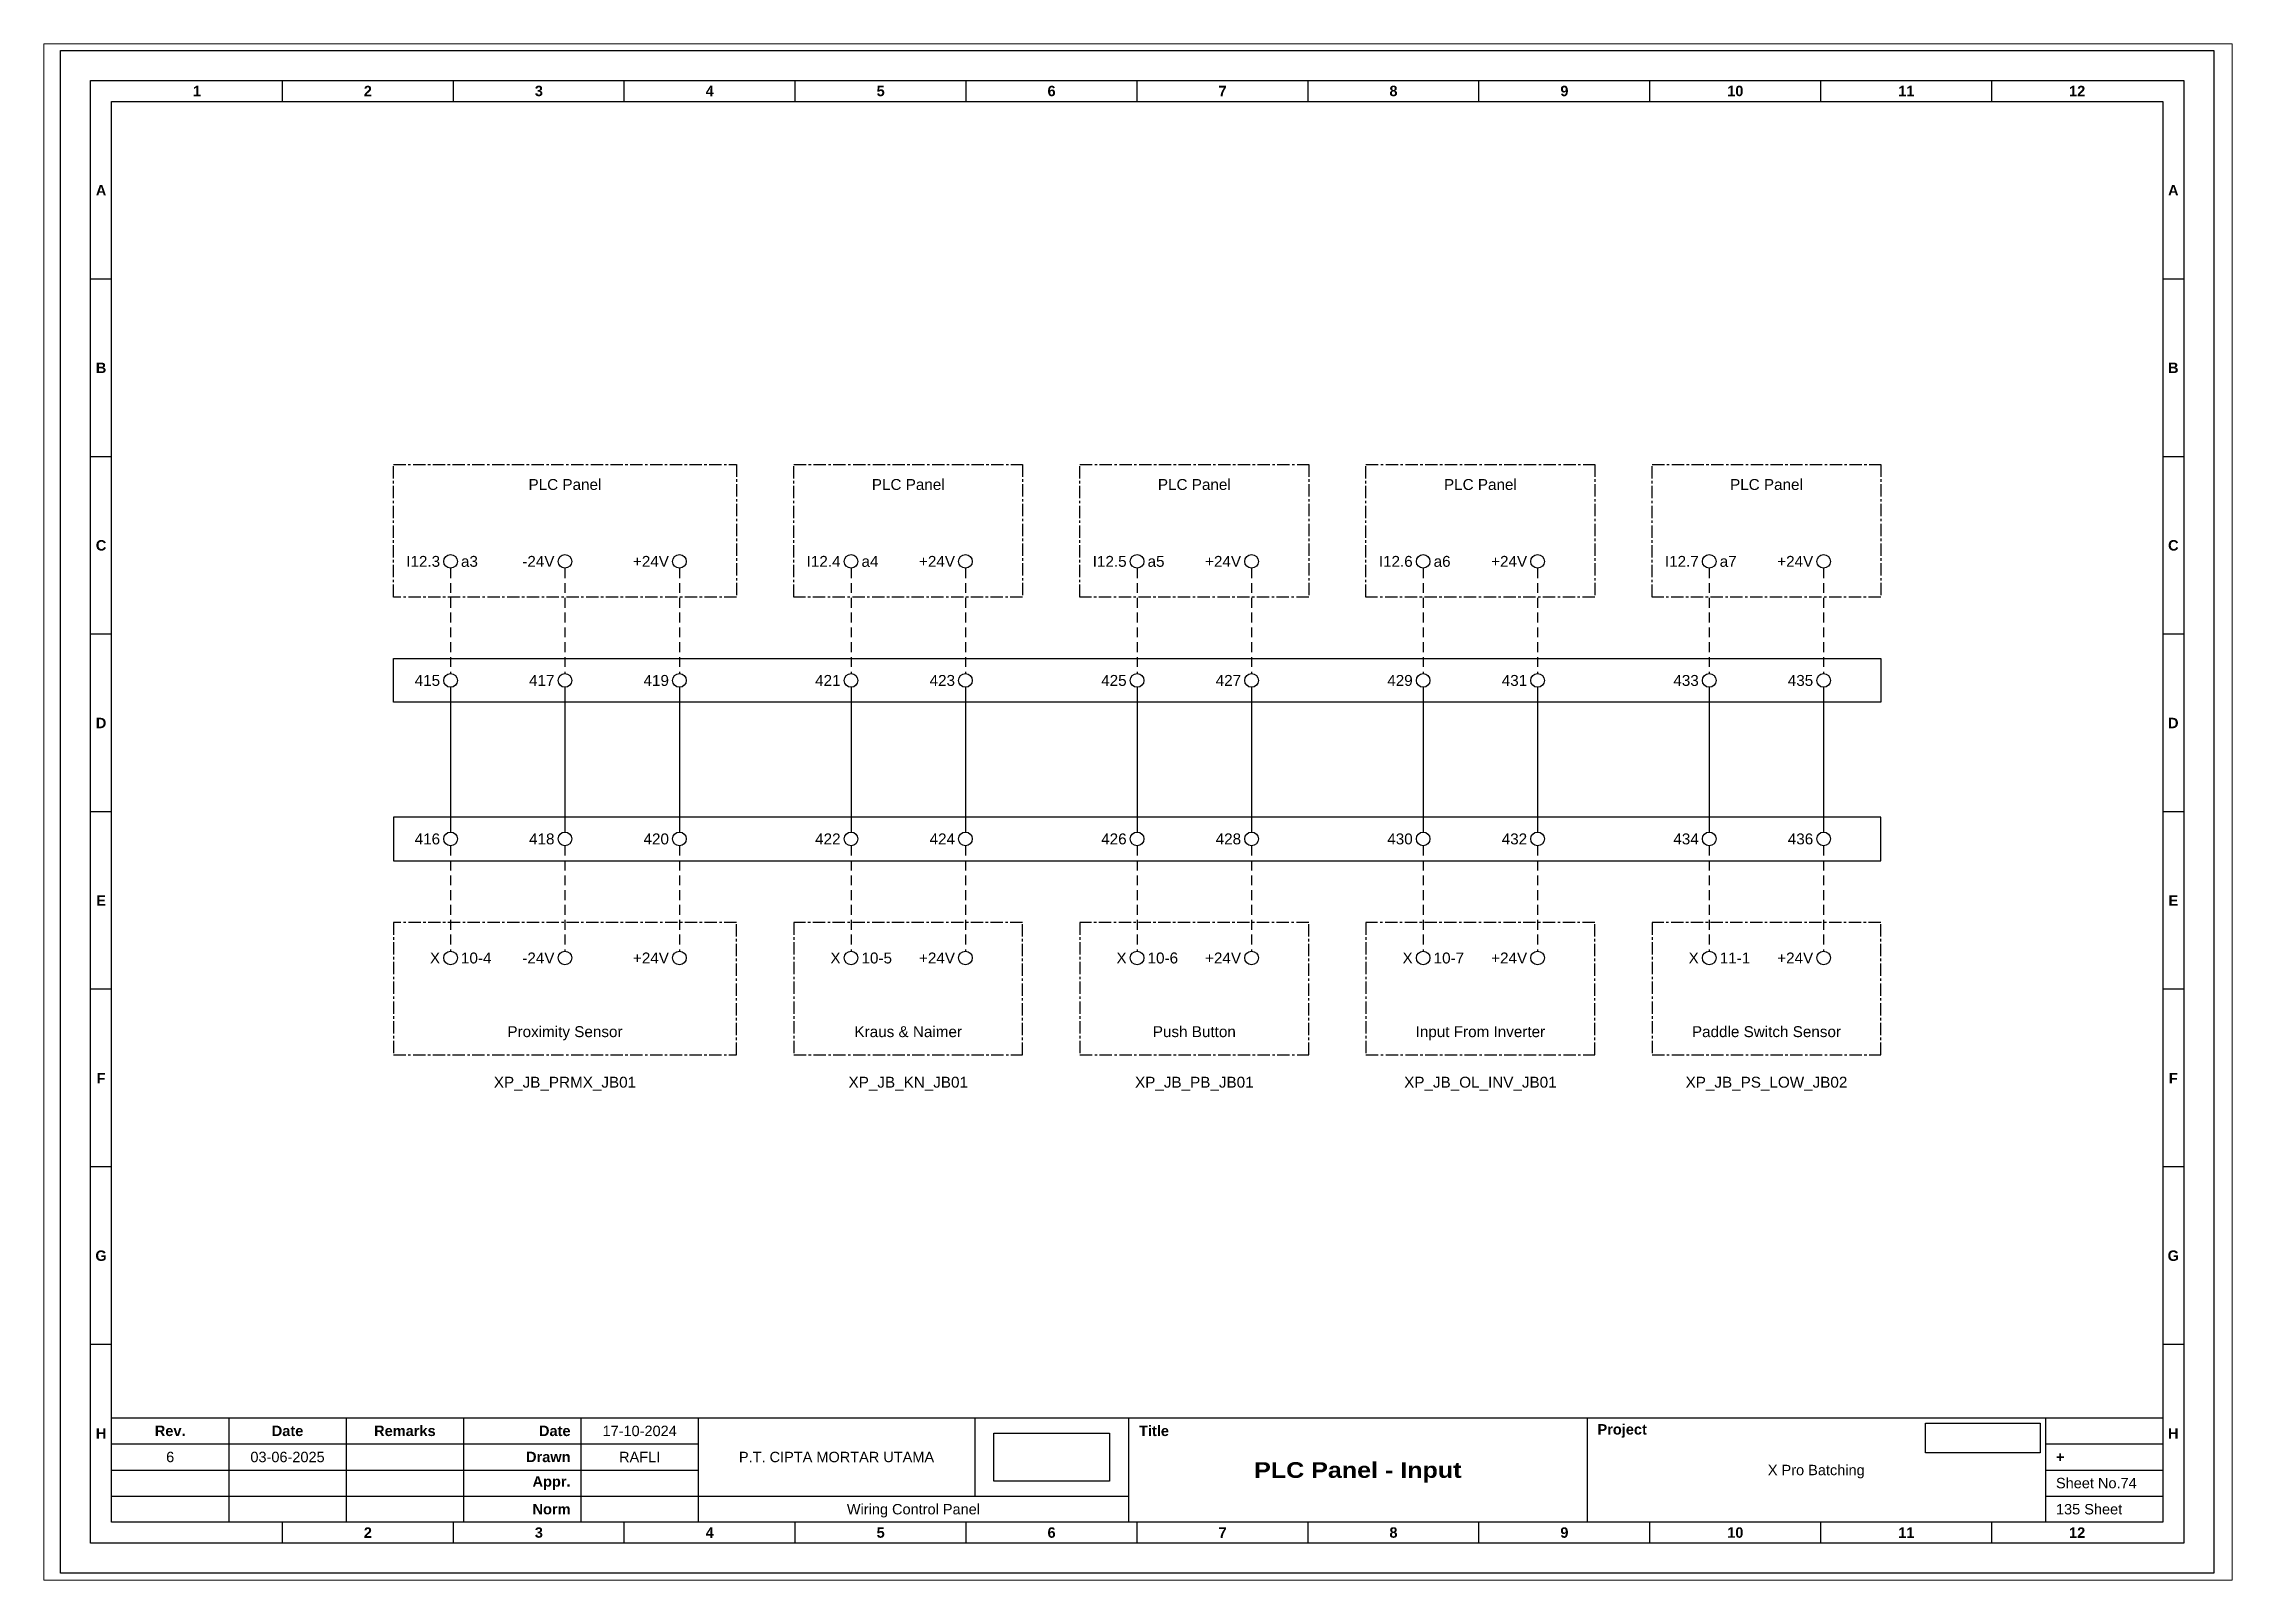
# Paper-space layout '74' of a CAD drawing. Header units: millimetres. Extents: x 0 to 291, y 0 to 204.
# The model-space entities are those that its viewports show. They can reach past a viewport. Long polylines and large blocks are cut down to what shows.
import ezdxf
from ezdxf.enums import TextEntityAlignment as Align

# ---------------------------------------------------------------- set-up
doc = ezdxf.new("R2010")
doc.units = ezdxf.units.MM
doc.linetypes.add('CENTER', pattern=[50.8, 31.75, -6.35, 6.35, -6.35])
doc.linetypes.add('HIDDEN', pattern=[9.525, 6.35, -3.175])
doc.layers.add('MU', color=7, linetype='Continuous', true_color=0xfefefe)
doc.styles.add('Bold', font='ariblk.ttf', dxfattribs={"height": 25.4})
doc.styles.get("Standard").update_dxf_attribs({"font": 'arial.ttf'})
picture_1 = doc.add_image_def('image1.png', size_in_pixel=(2048, 847))
picture_2 = doc.add_image_def('image2.png', size_in_pixel=(2092, 542))

# ---------------------------------------------------------------- blocks, each defined once
blk = doc.blocks.new('KOP MU PROJECT')
at = {"color": 6, "ltscale": 50}
for p, q in [((27.74, 184.05), (27.74, 186.66)), ((49.13, 184.05), (49.13, 186.66)), ((70.51, 184.05), (70.51, 186.66)), ((91.89, 184.05), (91.89, 186.66)), ((113.27, 184.05), (113.27, 186.66)), ((134.66, 184.05), (134.66, 186.66)), ((156.04, 184.05), (156.04, 186.66)), ((177.42, 184.05), (177.42, 186.66)), ((198.8, 184.05), (198.8, 186.66)), ((220.19, 184.05), (220.19, 186.66)), ((241.57, 184.05), (241.57, 186.66)), ((6.36, 161.84), (3.75, 161.84)), ((265.59, 161.84), (262.98, 161.84)), ((6.36, 139.63), (3.75, 139.63)), ((265.59, 139.63), (262.98, 139.63)), ((6.36, 117.42), (3.75, 117.42)), ((265.59, 117.42), (262.98, 117.42)), ((6.36, 95.22), (3.75, 95.22)), ((265.59, 95.22), (262.98, 95.22)), ((6.36, 73.01), (3.75, 73.01)), ((265.59, 73.01), (262.98, 73.01)), ((6.36, 50.8), (3.75, 50.8)), ((265.59, 50.8), (262.98, 50.8)), ((6.36, 28.59), (3.75, 28.59)), ((265.59, 28.59), (262.98, 28.59)), ((27.74, 3.75), (27.74, 6.36)), ((49.13, 3.75), (49.13, 6.36)), ((70.51, 3.75), (70.51, 6.36)), ((91.89, 3.75), (91.89, 6.36)), ((113.27, 3.75), (113.27, 6.36)), ((134.66, 3.75), (134.66, 6.36)), ((156.04, 3.75), (156.04, 6.36)), ((177.42, 3.75), (177.42, 6.36)), ((198.8, 3.75), (198.8, 6.36)), ((220.19, 3.75), (220.19, 6.36)), ((241.57, 3.75), (241.57, 6.36))]:
    blk.add_line(p, q, dxfattribs=at)
at = {"ltscale": 50}
for p, q in [((6.36, 19.41), (262.98, 19.41)), ((21.04, 19.41), (21.04, 6.36)), ((35.72, 19.41), (35.72, 6.36)), ((50.41, 19.41), (50.41, 6.36)), ((65.09, 19.41), (65.09, 6.36)), ((79.77, 19.41), (79.77, 6.36)), ((114.35, 19.41), (114.35, 9.62)), ((133.6, 19.41), (133.6, 6.36)), ((190.95, 19.41), (190.95, 6.36)), ((248.3, 19.41), (248.3, 6.36)), ((6.36, 16.15), (79.77, 16.15)), ((248.3, 16.15), (262.98, 16.15)), ((6.36, 12.89), (79.77, 12.89)), ((248.3, 12.89), (262.98, 12.89)), ((6.36, 9.62), (133.6, 9.62)), ((248.3, 9.62), (262.98, 9.62))]:
    blk.add_line(p, q, dxfattribs=at)
at = {"color": 1, "ltscale": 50}
blk.add_lwpolyline([(269.34, 0), (0, 0), (0, 190.41), (269.34, 190.41)], close=True, dxfattribs=at)
at = {"color": 6, "ltscale": 50}
for points in [[(265.59, 3.75), (3.75, 3.75), (3.75, 186.66), (265.59, 186.66)], [(262.98, 6.36), (6.36, 6.36), (6.36, 184.05), (262.98, 184.05)]]:
    blk.add_lwpolyline(points, close=True, dxfattribs=at)
at = {"ltscale": 50, "char_height": 1.305, "attachment_point": 4}
for s, width, heights, insert in [('\\pxqc;{\\fArial|b1|i0|c0|p34;1}', 21.3825, [2.51], (6.36, 185.36)), ('\\pxqc;{\\fArial|b1|i0|c0|p34;2}', 21.3825, [2.51], (27.74, 185.36)), ('\\pxqc;{\\fArial|b1|i0|c0|p34;3}', 21.3825, [2.51], (49.13, 185.36)), ('\\pxqc;{\\fArial|b1|i0|c0|p34;4}', 21.3825, [2.51], (70.51, 185.36)), ('\\pxqc;{\\fArial|b1|i0|c0|p34;5}', 21.3825, [2.51], (91.89, 185.36)), ('\\pxqc;{\\fArial|b1|i0|c0|p34;6}', 21.3825, [2.51], (113.27, 185.36)), ('\\pxqc;{\\fArial|b1|i0|c0|p34;7}', 21.3825, [2.51], (134.66, 185.36)), ('\\pxqc;{\\fArial|b1|i0|c0|p34;8}', 21.3825, [2.51], (156.04, 185.36)), ('\\pxqc;{\\fArial|b1|i0|c0|p34;9}', 21.3825, [2.51], (177.42, 185.36)), ('\\pxqc;{\\fArial|b1|i0|c0|p34;10}', 21.3825, [2.51], (198.8, 185.36)), ('\\pxqc;{\\fArial|b1|i0|c0|p34;11}', 21.3825, [2.51], (220.19, 185.36)), ('\\pxqc;{\\fArial|b1|i0|c0|p34;12}', 21.3825, [2.51], (241.57, 185.36)), ('\\pxqc;{\\fArial|b1|i0|c0|p34;A}', 2.61, [2.51], (3.75, 172.95)), ('\\pxqc;{\\fArial|b1|i0|c0|p34;A}', 2.61, [2.51], (262.98, 172.95)), ('\\pxqc;{\\fArial|b1|i0|c0|p34;B}', 2.61, [2.51], (3.75, 150.74)), ('\\pxqc;{\\fArial|b1|i0|c0|p34;B}', 2.61, [2.51], (262.98, 150.74)), ('\\pxqc;{\\fArial|b1|i0|c0|p34;C}', 2.61, [2.51], (3.75, 128.53)), ('\\pxqc;{\\fArial|b1|i0|c0|p34;C}', 2.61, [2.51], (262.98, 128.53)), ('\\pxqc;{\\fArial|b1|i0|c0|p34;D}', 2.61, [2.51], (3.75, 106.32)), ('\\pxqc;{\\fArial|b1|i0|c0|p34;D}', 2.61, [2.51], (262.98, 106.32)), ('\\pxqc;{\\fArial|b1|i0|c0|p34;E}', 2.61, [2.51], (3.75, 84.11)), ('\\pxqc;{\\fArial|b1|i0|c0|p34;E}', 2.61, [2.51], (262.98, 84.11)), ('\\pxqc;{\\fArial|b1|i0|c0|p34;F}', 2.61, [2.51], (3.75, 61.9)), ('\\pxqc;{\\fArial|b1|i0|c0|p34;F}', 2.61, [2.51], (262.98, 61.9)), ('\\pxqc;{\\fArial|b1|i0|c0|p34;G}', 2.61, [2.51], (3.75, 39.69)), ('\\pxqc;{\\fArial|b1|i0|c0|p34;G}', 2.61, [2.51], (262.98, 39.69)), ('\\pxqc;{\\fArial|b1|i0|c0|p34;H}', 2.61, [2.51], (3.75, 17.47)), ('\\pxqc;{\\fArial|b1|i0|c0|p34;Rev.}', 14.6811, [2.88], (6.36, 17.78)), ('\\pxqc;{\\fArial|b1|i0|c0|p34;Date}', 14.6811, [2.88], (21.04, 17.78)), ('\\pxqc;{\\fArial|b1|i0|c0|p34;Remarks}', 14.6811, [2.88], (35.72, 17.78)), ('\\pxqr;{\\fArial|b1|i0|c0|p34;Date}', 13.3761, [2.88], (50.41, 17.78)), ('\\pxql;{\\fArial|b1|i0|c0|p34;Title}', 50.2419, [2.88], (134.9, 17.78)), ('\\pxql;{\\fArial|b1|i0|c0|p34;Project}', 50.2419, [2.88], (192.25, 17.78)), ('\\pxqc;{\\fArial|b1|i0|c0|p34;H}', 2.61, [2.51], (262.98, 17.47)), ('\\pxqr;{\\fArial|b1|i0|c0|p34;Drawn}', 13.3761, [2.88], (50.41, 14.52)), ('\\pxql;{\\fArial|b1|i0|c0|p34;+}', 14.6811, [2.88], (249.61, 14.52)), ('\\pxqr;{\\fArial|b1|i0|c0|p34;Appr.}', 13.3761, [2.88], (50.41, 11.26)), ('\\pxqr;{\\fArial|b1|i0|c0|p34;Norm}', 13.3761, [2.88], (50.41, 7.99)), ('\\pxqc;{\\fArial|b1|i0|c0|p34;2}', 21.3825, [2.51], (27.74, 5.06)), ('\\pxqc;{\\fArial|b1|i0|c0|p34;3}', 21.3825, [2.51], (49.13, 5.06)), ('\\pxqc;{\\fArial|b1|i0|c0|p34;4}', 21.3825, [2.51], (70.51, 5.06)), ('\\pxqc;{\\fArial|b1|i0|c0|p34;5}', 21.3825, [2.51], (91.89, 5.06)), ('\\pxqc;{\\fArial|b1|i0|c0|p34;6}', 21.3825, [2.51], (113.27, 5.06)), ('\\pxqc;{\\fArial|b1|i0|c0|p34;7}', 21.3825, [2.51], (134.66, 5.06)), ('\\pxqc;{\\fArial|b1|i0|c0|p34;8}', 21.3825, [2.51], (156.04, 5.06)), ('\\pxqc;{\\fArial|b1|i0|c0|p34;9}', 21.3825, [2.51], (177.42, 5.06)), ('\\pxqc;{\\fArial|b1|i0|c0|p34;10}', 21.3825, [2.51], (198.8, 5.06)), ('\\pxqc;{\\fArial|b1|i0|c0|p34;11}', 21.3825, [2.51], (220.19, 5.06)), ('\\pxqc;{\\fArial|b1|i0|c0|p34;12}', 21.3825, [2.51], (241.57, 5.06))]:
    blk.add_mtext_dynamic_manual_height_columns(s, width=width, gutter_width=0.0326, heights=heights, dxfattribs=dict(at, insert=insert))
at = {"ltscale": 50}
for tag, p in [('DATECREATED', (72.43, 17.78)), ('REV', (13.7, 14.52)), ('REVDATE', (28.38, 14.52)), ('REMARKS', (43.06, 14.52)), ('DRAWN', (72.43, 14.52)), ('COMPANY', (97.06, 14.52)), ('APPR', (72.43, 11.26)), ('PROJECT', (219.62, 12.89)), ('NORM', (72.43, 7.99)), ('DRAWINGCATEGORY', (106.68, 7.99)), ('DESCRIPTION', (162.27, 10.03))]:
    blk.add_attdef(tag, text='', height=1.3, dxfattribs=at).set_placement(p, align=Align.MIDDLE_CENTER)
at = {"ltscale": 50, "style": 'Bold'}
blk.add_attdef('TITLE', text='', height=1.96, dxfattribs=at).set_placement((162.27, 12.89), align=Align.MIDDLE_CENTER)
at = {"ltscale": 50}
for tag, p in [('SHEETNUMBER', (249.61, 11.26)), ('TOTALSHEET', (249.61, 7.99))]:
    blk.add_attdef(tag, text='', height=1.3, dxfattribs=at).set_placement(p, align=Align.MIDDLE_LEFT)
image = blk.add_image(picture_1, insert=(116.72, 11.48), size_in_units=(14.5, 6), dxfattribs=at)
image.dxf.flags = 15
image = blk.add_image(picture_2, insert=(233.29, 15.04), size_in_units=(14.36, 3.72), dxfattribs=at)
image.dxf.flags = 15

msp = doc.modelspace()

# ---------------------------------------------------------------- linework, layer by layer
at = {"linetype": 'HIDDEN', "ltscale": 0.2}
for p, q in [((4787.86, 1404.75), (4787.86, 1390.25)), ((4803.59, 1404.75), (4803.59, 1390.25)), ((4819.33, 1404.75), (4819.33, 1390.25)), ((4842.93, 1404.75), (4842.93, 1390.25)), ((4858.67, 1404.75), (4858.67, 1390.25)), ((4882.27, 1404.75), (4882.27, 1390.25)), ((4898.01, 1404.75), (4898.01, 1390.25)), ((4921.61, 1404.75), (4921.61, 1390.25)), ((4937.34, 1404.75), (4937.34, 1390.25)), ((4960.95, 1404.75), (4960.95, 1390.25)), ((4976.68, 1404.75), (4976.68, 1390.25)), ((4787.86, 1366.59), (4787.86, 1352.09)), ((4803.59, 1366.59), (4803.59, 1352.09)), ((4819.33, 1366.59), (4819.33, 1352.09)), ((4842.93, 1366.59), (4842.93, 1352.09)), ((4858.67, 1366.59), (4858.67, 1352.09)), ((4882.27, 1366.59), (4882.27, 1352.09)), ((4898.01, 1366.59), (4898.01, 1352.09)), ((4921.61, 1366.59), (4921.61, 1352.09)), ((4937.34, 1366.59), (4937.34, 1352.09)), ((4960.95, 1366.59), (4960.95, 1352.09)), ((4976.68, 1366.59), (4976.68, 1352.09))]:
    msp.add_line(p, q, dxfattribs=at)
at = {"ltscale": 0.2}
for p, q in [((4787.86, 1388.38), (4787.86, 1368.46)), ((4803.59, 1388.38), (4803.59, 1368.46)), ((4819.33, 1388.38), (4819.33, 1368.46)), ((4842.93, 1388.38), (4842.93, 1368.46)), ((4858.67, 1388.38), (4858.67, 1368.46)), ((4882.27, 1388.38), (4882.27, 1368.46)), ((4898.01, 1388.38), (4898.01, 1368.46)), ((4921.61, 1388.38), (4921.61, 1368.46)), ((4937.34, 1388.38), (4937.34, 1368.46)), ((4960.95, 1388.38), (4960.95, 1368.46)), ((4976.68, 1388.38), (4976.68, 1368.46))]:
    msp.add_line(p, q, dxfattribs=at)
at = {"linetype": 'CENTER', "ltscale": 0.05}
for points in [[(4779.99, 1419.01), (4827.2, 1419.01), (4827.2, 1400.79), (4779.99, 1400.79)], [(4835.06, 1419.01), (4866.53, 1419.01), (4866.53, 1400.79), (4835.06, 1400.79)], [(4874.4, 1419.01), (4905.87, 1419.01), (4905.87, 1400.79), (4874.4, 1400.79)], [(4913.74, 1419.01), (4945.21, 1419.01), (4945.21, 1400.79), (4913.74, 1400.79)], [(4953.08, 1419.01), (4984.55, 1419.01), (4984.55, 1400.79), (4953.08, 1400.79)], [(4779.99, 1337.83), (4827.2, 1337.83), (4827.2, 1356.05), (4779.99, 1356.05)], [(4835.06, 1337.83), (4866.53, 1337.83), (4866.53, 1356.05), (4835.06, 1356.05)], [(4874.4, 1337.83), (4905.87, 1337.83), (4905.87, 1356.05), (4874.4, 1356.05)], [(4913.74, 1337.83), (4945.21, 1337.83), (4945.21, 1356.05), (4913.74, 1356.05)], [(4953.08, 1337.83), (4984.55, 1337.83), (4984.55, 1356.05), (4953.08, 1356.05)]]:
    msp.add_lwpolyline(points, close=True, dxfattribs=at)
at = {"ltscale": 0.05}
for points in [[(4779.99, 1392.32), (4984.55, 1392.32), (4984.55, 1386.31), (4779.99, 1386.31)], [(4779.99, 1364.52), (4984.55, 1364.52), (4984.55, 1370.53), (4779.99, 1370.53)]]:
    msp.add_lwpolyline(points, close=True, dxfattribs=at)
for centre in [(4787.86, 1405.69), (4803.59, 1405.69), (4819.33, 1405.69), (4842.93, 1405.69), (4858.67, 1405.69), (4882.27, 1405.69), (4898.01, 1405.69), (4921.61, 1405.69), (4937.34, 1405.69), (4960.95, 1405.69), (4976.68, 1405.69), (4787.86, 1389.32), (4803.59, 1389.32), (4819.33, 1389.32), (4842.93, 1389.32), (4858.67, 1389.32), (4882.27, 1389.32), (4898.01, 1389.32), (4921.61, 1389.32), (4937.34, 1389.32), (4960.95, 1389.32), (4976.68, 1389.32), (4787.86, 1367.53), (4803.59, 1367.53), (4819.33, 1367.53), (4842.93, 1367.53), (4858.67, 1367.53), (4882.27, 1367.53), (4898.01, 1367.53), (4921.61, 1367.53), (4937.34, 1367.53), (4960.95, 1367.53), (4976.68, 1367.53), (4787.86, 1351.16), (4803.59, 1351.16), (4819.33, 1351.16), (4842.93, 1351.16), (4858.67, 1351.16), (4882.27, 1351.16), (4898.01, 1351.16), (4921.61, 1351.16), (4937.34, 1351.16), (4960.95, 1351.16), (4976.68, 1351.16)]:
    msp.add_circle(centre, 0.938)

# ---------------------------------------------------------------- block references
at = {"xscale": 1.099296583304004, "yscale": 1.099296583304004, "zscale": 1.099296583304004}
msp.add_blockref('KOP MU PROJECT', (4734.24, 1266.59), dxfattribs=at).add_auto_attribs({'TITLE': 'PLC Panel - Input', 'PROJECT': 'X Pro Batching', 'COMPANY': 'P.T. CIPTA MORTAR UTAMA', 'DRAWINGCATEGORY': 'Wiring Control Panel', 'DRAWN': 'RAFLI', 'DATECREATED': '17-10-2024', 'REVDATE': '03-06-2025', 'REV': '6', 'SHEETNUMBER': 'Sheet No.74', 'TOTALSHEET': '135 Sheet'})

# ---------------------------------------------------------------- texts
for s, p in [('PLC Panel', (4803.59, 1417.01)), ('PLC Panel', (4850.8, 1417.01)), ('PLC Panel', (4890.14, 1417.01)), ('PLC Panel', (4929.48, 1417.01)), ('PLC Panel', (4968.82, 1417.01)), ('XP_JB_PRMX_JB01', (4803.59, 1334.83)), ('XP_JB_KN_JB01', (4850.8, 1334.83)), ('XP_JB_PB_JB01', (4890.14, 1334.83)), ('XP_JB_OL_INV_JB01', (4929.48, 1334.83)), ('XP_JB_PS_LOW_JB02', (4968.82, 1334.83))]:
    msp.add_text(s, height=1.5).set_placement(p, align=Align.TOP_CENTER)
for s, p in [('I12.3', (4786.42, 1405.69)), ('-24V', (4802.15, 1405.69)), ('+24V', (4817.89, 1405.69)), ('I12.4', (4841.49, 1405.69)), ('+24V', (4857.23, 1405.69)), ('I12.5', (4880.83, 1405.69)), ('+24V', (4896.57, 1405.69)), ('I12.6', (4920.17, 1405.69)), ('+24V', (4935.91, 1405.69)), ('I12.7', (4959.51, 1405.69)), ('+24V', (4975.25, 1405.69)), ('415', (4786.42, 1389.32)), ('417', (4802.15, 1389.32)), ('419', (4817.89, 1389.32)), ('421', (4841.49, 1389.32)), ('423', (4857.23, 1389.32)), ('425', (4880.83, 1389.32)), ('427', (4896.57, 1389.32)), ('429', (4920.17, 1389.32)), ('431', (4935.91, 1389.32)), ('433', (4959.51, 1389.32)), ('435', (4975.25, 1389.32)), ('416', (4786.42, 1367.53)), ('418', (4802.15, 1367.53)), ('420', (4817.89, 1367.53)), ('422', (4841.49, 1367.53)), ('424', (4857.23, 1367.53)), ('426', (4880.83, 1367.53)), ('428', (4896.57, 1367.53)), ('430', (4920.17, 1367.53)), ('432', (4935.91, 1367.53)), ('434', (4959.51, 1367.53)), ('436', (4975.25, 1367.53)), ('X', (4786.42, 1351.16)), ('-24V', (4802.15, 1351.16)), ('+24V', (4817.89, 1351.16)), ('X', (4841.49, 1351.16)), ('+24V', (4857.23, 1351.16)), ('X', (4880.83, 1351.16)), ('+24V', (4896.57, 1351.16)), ('X', (4920.17, 1351.16)), ('+24V', (4935.91, 1351.16)), ('X', (4959.51, 1351.16)), ('+24V', (4975.25, 1351.16))]:
    msp.add_text(s, height=1.5).set_placement(p, align=Align.MIDDLE_RIGHT)
for s, p in [('a3', (4789.29, 1405.69)), ('a4', (4844.37, 1405.69)), ('a5', (4883.71, 1405.69)), ('a6', (4923.05, 1405.69)), ('a7', (4962.39, 1405.69)), ('10-4', (4789.29, 1351.16)), ('10-5', (4844.37, 1351.16)), ('10-6', (4883.71, 1351.16)), ('10-7', (4923.05, 1351.16)), ('11-1', (4962.39, 1351.16))]:
    msp.add_text(s, height=1.5).set_placement(p, align=Align.MIDDLE_LEFT)
for s, p in [('Proximity Sensor', (4803.59, 1339.83)), ('Kraus & Naimer', (4850.8, 1339.83)), ('Push Button', (4890.14, 1339.83)), ('Input From Inverter', (4929.48, 1339.83)), ('Paddle Switch Sensor', (4968.82, 1339.83))]:
    msp.add_text(s, height=1.5).set_placement(p, align=Align.BOTTOM_CENTER)

psp = doc.layouts.new('74')

# ---------------------------------------------------------------- viewports
at = {"layer": 'MU'}
psp.add_viewport(center=(145.54, 102.16), size=(291.09, 204.3193), view_center_point=(4882.39, 1371.23), view_height=211.2463, dxfattribs=at)

doc.saveas('drawing.dxf')
